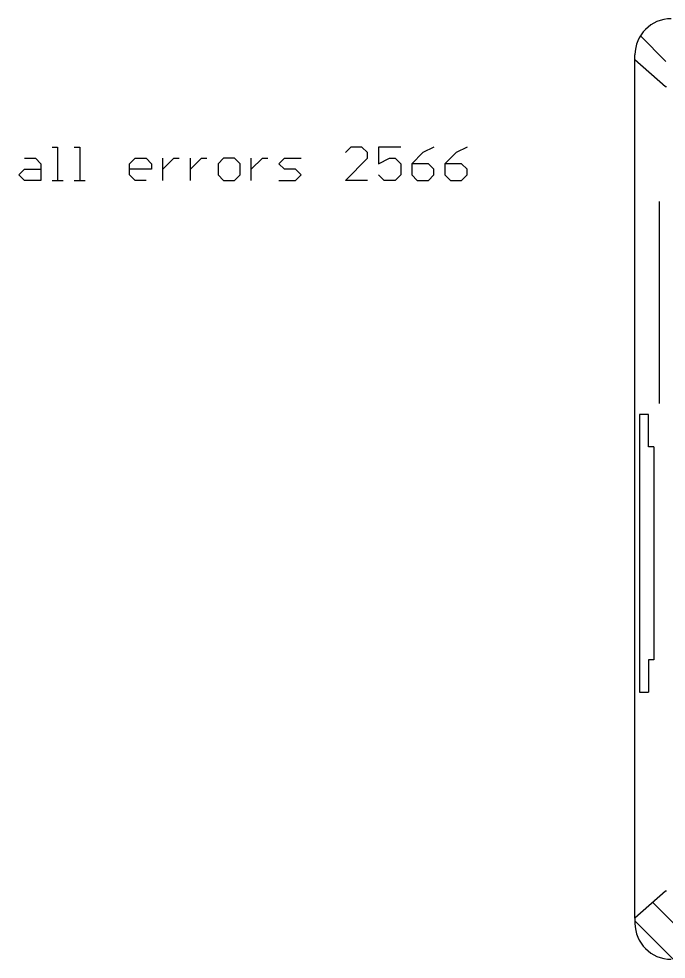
# Model space of a CAD drawing. Extents: x -17 to 119, y 40 to 106.
# Drawn here: x -17 to 28.6, y 40 to 106.2 of the extents above; entities that cross this region are included whole.
import ezdxf

# ---------------------------------------------------------------- set-up
doc = ezdxf.new("R2010")
doc.units = 0
doc.header["$MEASUREMENT"] = 0
doc.layers.add('21', color=251, linetype='CONTINUOUS')
doc.layers.add('48', color=214, linetype='CONTINUOUS')

msp = doc.modelspace()

# ---------------------------------------------------------------- linework, layer by layer
at = {"layer": '21'}
for p, q in [((-14.7046, 97.1824), (-14.3148, 97.1824)), ((-14.3148, 97.1824), (-14.3148, 94.8436)), ((-13.1454, 97.1824), (-12.7556, 97.1824)), ((-12.7556, 97.1824), (-12.7556, 94.8436)), ((6.3446, 97.1824), (5.9548, 96.7926)), ((7.1242, 97.1824), (6.3446, 97.1824)), ((7.514, 96.7926), (7.1242, 97.1824)), ((7.514, 96.4028), (7.514, 96.7926)), ((9.8528, 97.1824), (8.2936, 97.1824)), ((8.2936, 97.1824), (8.2936, 96.013)), ((11.412, 96.7926), (10.6324, 96.013)), ((12.1916, 97.1824), (11.412, 96.7926)), ((13.7508, 96.7926), (12.9712, 96.013)), ((14.5304, 97.1824), (13.7508, 96.7926)), ((-16.6536, 96.4028), (-15.874, 96.4028)), ((-15.874, 96.4028), (-15.4842, 96.013)), ((-15.4842, 96.013), (-15.4842, 94.8436)), ((-9.2474, 96.013), (-8.8576, 96.4028)), ((-9.2474, 95.2334), (-9.2474, 96.013)), ((-8.8576, 96.4028), (-8.078, 96.4028)), ((-8.078, 96.4028), (-7.6882, 96.013)), ((-7.6882, 96.013), (-7.6882, 95.6232)), ((-6.9086, 94.8436), (-6.9086, 96.4028)), ((-6.9086, 95.6232), (-6.129, 96.4028)), ((-6.129, 96.4028), (-5.7392, 96.4028)), ((-4.9596, 94.8436), (-4.9596, 96.4028)), ((-4.9596, 95.6232), (-4.18, 96.4028)), ((-4.18, 96.4028), (-3.7902, 96.4028)), ((-2.6208, 96.4028), (-3.0106, 96.013)), ((-3.0106, 96.013), (-3.0106, 95.2334)), ((-1.8412, 96.4028), (-2.6208, 96.4028)), ((-1.4514, 96.013), (-1.8412, 96.4028)), ((-1.4514, 95.2334), (-1.4514, 96.013)), ((-0.6718, 94.8436), (-0.6718, 96.4028)), ((-0.6718, 95.6232), (0.1078, 96.4028)), ((0.1078, 96.4028), (0.4976, 96.4028)), ((1.2772, 96.013), (1.667, 96.4028)), ((1.667, 95.6232), (1.2772, 96.013)), ((1.667, 96.4028), (2.8364, 96.4028)), ((5.9548, 94.8436), (7.514, 96.4028)), ((8.2936, 96.013), (9.0732, 96.4028)), ((9.0732, 96.4028), (9.463, 96.4028)), ((9.463, 96.4028), (9.8528, 96.013)), ((9.8528, 96.013), (9.8528, 95.2334)), ((10.6324, 96.013), (10.6324, 95.2334)), ((11.8018, 96.013), (10.6324, 96.013)), ((12.1916, 95.6232), (11.8018, 96.013)), ((12.9712, 96.013), (12.9712, 95.2334)), ((14.1406, 96.013), (12.9712, 96.013)), ((14.5304, 95.6232), (14.1406, 96.013)), ((-17.0434, 95.2334), (-16.6536, 95.6232)), ((-16.6536, 95.6232), (-15.4842, 95.6232)), ((-7.6882, 95.6232), (-9.2474, 95.6232)), ((2.4466, 95.6232), (1.667, 95.6232)), ((2.8364, 95.2334), (2.4466, 95.6232)), ((12.1916, 95.2334), (12.1916, 95.6232)), ((14.5304, 95.2334), (14.5304, 95.6232)), ((-16.6536, 94.8436), (-17.0434, 95.2334)), ((-15.4842, 94.8436), (-16.6536, 94.8436)), ((-14.7046, 94.8436), (-13.925, 94.8436)), ((-13.1454, 94.8436), (-12.3658, 94.8436)), ((-8.8576, 94.8436), (-9.2474, 95.2334)), ((-8.078, 94.8436), (-8.8576, 94.8436)), ((-3.0106, 95.2334), (-2.6208, 94.8436)), ((-2.6208, 94.8436), (-1.8412, 94.8436)), ((-1.8412, 94.8436), (-1.4514, 95.2334)), ((1.2772, 94.8436), (2.4466, 94.8436)), ((2.4466, 94.8436), (2.8364, 95.2334)), ((7.514, 94.8436), (5.9548, 94.8436)), ((8.6834, 94.8436), (8.2936, 95.2334)), ((9.463, 94.8436), (8.6834, 94.8436)), ((9.8528, 95.2334), (9.463, 94.8436)), ((10.6324, 95.2334), (11.0222, 94.8436)), ((11.0222, 94.8436), (11.8018, 94.8436)), ((11.8018, 94.8436), (12.1916, 95.2334)), ((12.9712, 95.2334), (13.361, 94.8436)), ((13.361, 94.8436), (14.1406, 94.8436)), ((14.1406, 94.8436), (14.5304, 95.2334)), ((28.067, 79.121), (28.067, 93.345)), ((27.305, 78.359), (26.67, 78.359)), ((26.67, 78.359), (26.67, 58.801)), ((27.305, 76.073), (27.305, 78.359)), ((27.686, 76.073), (27.305, 76.073)), ((27.686, 76.073), (27.686, 61.087)), ((27.305, 61.087), (27.305, 58.801)), ((27.686, 61.087), (27.305, 61.087)), ((26.67, 58.801), (27.305, 58.801))]:
    msp.add_line(p, q, dxfattribs=at)
at = {"layer": '48'}
for p, q in [((26.74, 105.007), (28.53, 103.217)), ((26.35, 103.322), (26.35, 103.677)), ((28.5, 101.417), (26.35, 103.322)), ((26.35, 42.902), (26.35, 103.322)), ((28.57, 101.417), (28.5, 101.417)), ((28.5, 44.807), (26.35, 42.902)), ((28.57, 44.807), (28.5, 44.807)), ((27.6, 43.997), (31.59, 40.007)), ((26.34, 42.717), (29.05, 40.007)), ((26.35, 42.902), (26.35, 42.547))]:
    msp.add_line(p, q, dxfattribs=at)
for centre, start, end in [((28.89, 103.677), 90, 180), ((28.89, 42.547), 180, 270)]:
    msp.add_arc(centre, 2.54, start, end, dxfattribs=at)

doc.saveas('drawing.dxf')
